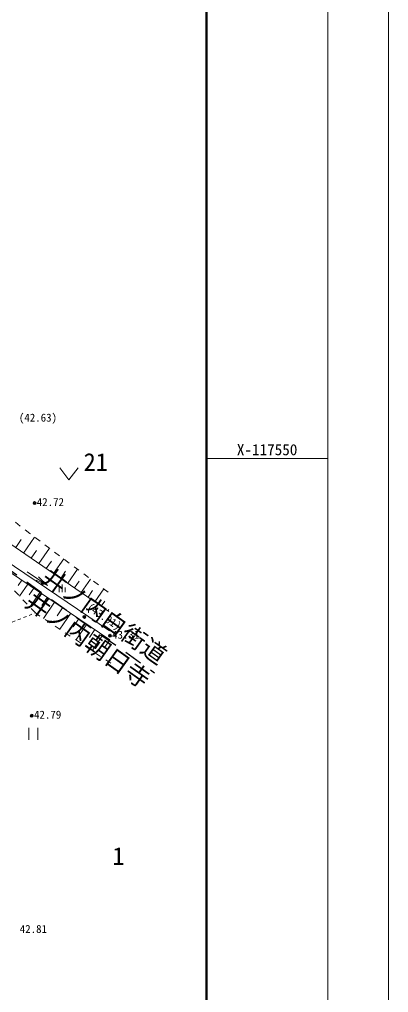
# Model space of a CAD drawing. Units: millimetres, scale not verified. Extents: x -29071210 to -28860960, y -117775216 to -117329466.
# Drawn here: x -28876159 to -28860960, y -117572019 to -117531893 of the extents above; entities that cross this region are included whole.
import ezdxf
from ezdxf.enums import TextEntityAlignment as Align

# ---------------------------------------------------------------- set-up
doc = ezdxf.new("R2010")
doc.units = ezdxf.units.MM
doc.header["$LTSCALE"] = 250
doc.header["$PDMODE"] = 32
doc.header["$PDSIZE"] = 125
for name, pattern in [('USER2', [5, 3, -2]), ('USER7', [2, 1, -1]), ('USER8', [1, 0.5, -0.5])]:
    doc.linetypes.add(name, pattern=pattern)
for name, color, linetype, lineweight in [('S-SUV', 7, 'Continuous', 13), ('S-SUV-HTXT', 7, 'Continuous', 13), ('S-SUV-ROW', 7, 'Continuous', 15), ('S-SUV-SRVR', 3, 'Continuous', 13), ('S-SUV-TTL', 7, 'Continuous', 15)]:
    doc.layers.add(name, color=color, linetype=linetype, lineweight=lineweight)
doc.styles.add('ＭＳ ゴシック', font='')
doc.styles.get('ＭＳ ゴシック').set_extended_font_data('MS Gothic')

# ---------------------------------------------------------------- blocks, each defined once
blk = doc.blocks.new('ﾌﾟﾛｯﾄﾏｰｸ-03_1')
at = {"color": 3, "linetype": 'Continuous', "lineweight": 25}
blk.add_circle((0, 0), 0.5, dxfattribs=at)
at = {"color": 3}
blk.add_point((0, 0), dxfattribs=at)
blk = doc.blocks.new('open_arrow')
at = {"color": 0, "linetype": 'Continuous', "lineweight": -2}
blk.add_lwpolyline([(7.5, 1.25), (0, 0), (7.5, -1.25)], dxfattribs=at)
blk = doc.blocks.new('田')
at = {"color": 7, "linetype": 'Continuous', "lineweight": 13}
for p, q in [((-0.75, 1), (-0.75, -1)), ((0.75, -1), (0.75, 1))]:
    blk.add_line(p, q, dxfattribs=at)
blk = doc.blocks.new('荒地')
at = {"color": 7, "linetype": 'Continuous', "lineweight": 13}
for p, q in [((-1, 0.25), (-1, -1.25)), ((0, -1.25), (0, 1.25)), ((1, 0.25), (1, -1.25))]:
    blk.add_line(p, q, dxfattribs=at)
blk = doc.blocks.new('畑')
at = {"color": 7, "linetype": 'Continuous', "lineweight": 13}
for p, q in [((-1.5, 1), (0, -1)), ((0, -1), (1.5, 1))]:
    blk.add_line(p, q, dxfattribs=at)

msp = doc.modelspace()

# ---------------------------------------------------------------- linework, layer by layer
at = {"layer": 'S-SUV', "linetype": 'USER7'}
for p, q in [((-28875733, -117553092), (-28877001.7, -117552089.9)), ((-28872509.8, -117555507.3), (-28875733, -117553092)), ((-28875506, -117556368), (-28877976.7, -117553721.9)), ((-28872401, -117558434.6), (-28875506, -117556368))]:
    msp.add_line(p, q, dxfattribs=at)
at = {"layer": 'S-SUV'}
for p, q in [((-28872480.2, -117556303), (-28877457, -117552886)), ((-28876315.3, -117553669.9), (-28876084.3, -117553333.4)), ((-28875987.3, -117553895.1), (-28875536.8, -117553239)), ((-28875357.3, -117554327.7), (-28874924.7, -117553697.7)), ((-28875672.3, -117554111.4), (-28875451.5, -117553789.9)), ((-28874752.4, -117554743), (-28874337, -117554138.1)), ((-28872436.9, -117557469), (-28876956, -117554412)), ((-28872450.7, -117557097.4), (-28876787.9, -117554163.5)), ((-28875054.8, -117554535.3), (-28874842.8, -117554226.6)), ((-28875838.3, -117554670.6), (-28875010, -117555230.9)), ((-28874461.9, -117554942.4), (-28874258.4, -117554645.9)), ((-28874171.5, -117555141.8), (-28873772.7, -117554560.9)), ((-28876064.2, -117555015.2), (-28876212.3, -117555234.1)), ((-28875817.1, -117555182.4), (-28876151.5, -117555676.7)), ((-28875570, -117555349.6), (-28875756.3, -117555625)), ((-28873892.6, -117555333.3), (-28873697.2, -117555048.6)), ((-28873613.8, -117555524.7), (-28873230.8, -117554967)), ((-28875322.8, -117555516.8), (-28875733.7, -117556124.2)), ((-28875019.1, -117555722.2), (-28875245.3, -117556056.6)), ((-28873334.9, -117555716.2), (-28873147.4, -117555443.1)), ((-28873056, -117555907.7), (-28872689, -117555373)), ((-28874715.4, -117555927.6), (-28875166.3, -117556594.1)), ((-28874382.2, -117556153.1), (-28874606.7, -117556485.1)), ((-28872788.7, -117556091.2), (-28872646.1, -117555883.5)), ((-28874048.9, -117556378.5), (-28874496.4, -117557040)), ((-28872521.4, -117556274.7), (-28872483.3, -117556219.3)), ((-28873718.2, -117556602.2), (-28873941.1, -117556931.7)), ((-28873387.5, -117556825.9), (-28873831.6, -117557482.4)), ((-28873059.2, -117557048), (-28873280.4, -117557375)), ((-28872731, -117557270), (-28873171.7, -117557921.6)), ((-28872436.9, -117557469), (-28872641.8, -117557771.9))]:
    msp.add_line(p, q, dxfattribs=at)
at = {"layer": 'S-SUV', "linetype": 'USER8'}
msp.add_line((-28878552, -117557567), (-28875506, -117556368), dxfattribs=at)
at = {"layer": 'S-SUV-ROW', "linetype": 'USER2', "lineweight": 30}
msp.add_line((-28882989, -117550017.6), (-28870597.9, -117558831.8), dxfattribs=at)
at = {"layer": 'S-SUV-TTL'}
msp.add_line((-28868459.7, -117550000), (-28863459.7, -117550000), dxfattribs=at)
for points in [[(-29071209.7, -117775215.9), (-28860959.7, -117775215.9), (-28860959.7, -117329465.9), (-29071209.7, -117329465.9)], [(-29068709.7, -117772715.9), (-28863459.7, -117772715.9), (-28863459.7, -117331965.9), (-29068709.7, -117331965.9)]]:
    msp.add_lwpolyline(points, close=True, dxfattribs=at)
at = {"layer": 'S-SUV-TTL', "color": 2, "lineweight": 50}
msp.add_lwpolyline([(-29063709.7, -117767715.9), (-28868459.7, -117767715.9), (-28868459.7, -117336965.9), (-29063709.7, -117336965.9)], close=True, dxfattribs=at)

# ---------------------------------------------------------------- block references
at = {"layer": 'S-SUV'}
for name, p, xscale, yscale in [('畑', (-28874120.8, -117550631.8), 250, 250), ('荒地', (-28874396.3, -117555346.6), 125, 125), ('田', (-28875592.9, -117561349), 250, 250)]:
    msp.add_blockref(name, p, dxfattribs=dict(at, xscale=xscale, yscale=yscale))
at = {"layer": 'S-SUV', "xscale": 66.7, "yscale": 66.7, "rotation": 145.9}
msp.add_blockref('open_arrow', (-28875010, -117555230.9), dxfattribs=at)
at = {"layer": 'S-SUV-SRVR', "xscale": 75, "yscale": 75}
for p in [(-28875537.6, -117551835.6), (-28873487.2, -117556527.9), (-28872437, -117557307.7), (-28875651.7, -117560604.5)]:
    msp.add_blockref('ﾌﾟﾛｯﾄﾏｰｸ-03_1', p, dxfattribs=at)

# ---------------------------------------------------------------- texts
at = {"layer": 'S-SUV-HTXT', "style": 'ＭＳ ゴシック'}
for s, p in [('21', (-28872518.4, -117550728.3)), ('1', (-28871832.4, -117566978.6))]:
    msp.add_text(s, height=733.1, dxfattribs=at).set_placement(p, align=Align.BOTTOM_RIGHT)
msp.add_text('井ノ内白街道', height=733.1, rotation=324.575, dxfattribs=at).set_placement((-28870555.6, -117558708.5), align=Align.BOTTOM_RIGHT)
msp.add_text('井ノ内朝日寺', height=733.1, rotation=324.575, dxfattribs=at).set_placement((-28870682.2, -117558925.2), align=Align.TOP_RIGHT)
at = {"layer": 'S-SUV-SRVR', "style": 'ＭＳ ゴシック'}
msp.add_text('(42.63)', height=329.9, dxfattribs=at).set_placement((-28875398.3, -117548575.9), align=Align.BOTTOM_CENTER)
for s, p in [('42.72', (-28875446.7, -117552055.7)), ('43.31', (-28872346.1, -117557527.9)), ('42.79', (-28875560.8, -117560824.7)), ('42.81', (-28876147.1, -117569661.2))]:
    msp.add_text(s, height=329.9, dxfattribs=at).set_placement(p, align=Align.BOTTOM_LEFT)
msp.add_text('(43.01)', height=329.9, rotation=325.924, dxfattribs=at).set_placement((-28872815.9, -117556730.4), align=Align.BOTTOM_CENTER)
at = {"layer": 'S-SUV-TTL', "style": 'ＭＳ ゴシック'}
msp.add_text('X-117550', height=458.2, dxfattribs=at).set_placement((-28865959.7, -117550000), align=Align.BOTTOM_CENTER)

doc.saveas('drawing.dxf')
